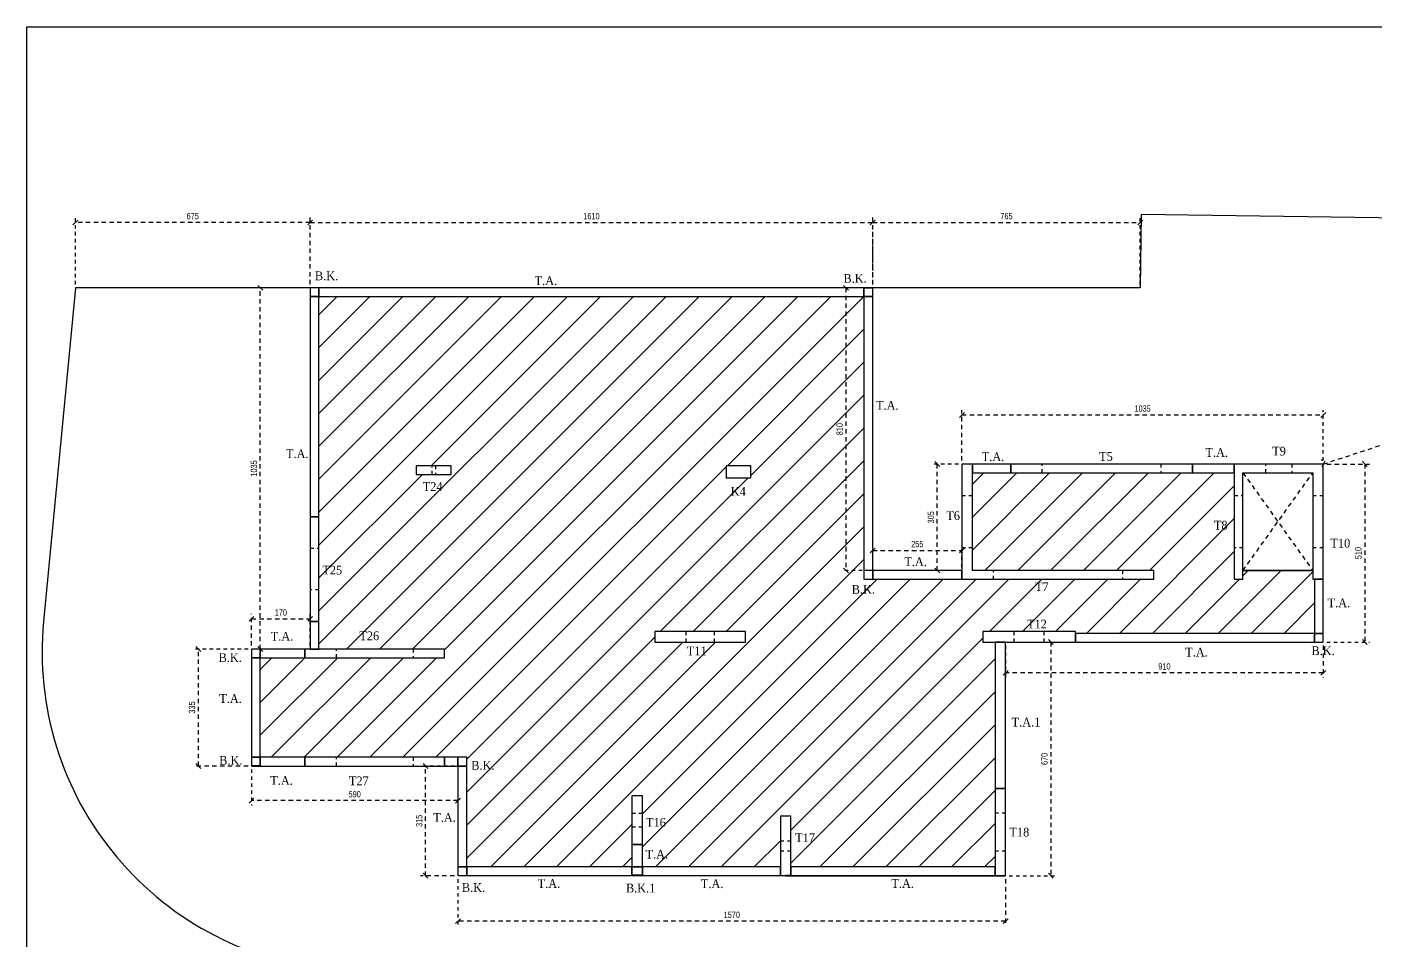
# Model space of a CAD drawing. Header units: millimetres. Extents: x -2171 to 1563, y -1758 to -1505.
# Drawn here: x -1985.32 to -1946.71, y -1616.13 to -1589.97 of the extents above; entities that cross this region are included whole.
import ezdxf

# ---------------------------------------------------------------- set-up
doc = ezdxf.new("R2010")
doc.units = ezdxf.units.MM
doc.header["$PDMODE"] = 32
for name, pattern in [('DASHED2', [0.375, 0.25, -0.125]), ('DOT', [0.025, 0, -0.025]), ('HIDDEN', [0.375, 0.25, -0.125]), ('HIDDEN2', [0.1875, 0.125, -0.0625])]:
    doc.linetypes.add(name, pattern=pattern)
doc.layers.get('Defpoints').update_dxf_attribs({"color": 6})
for name, color, linetype in [('-S_TEXT', 3, 'Continuous'), ('Col_Det_Fill', 7, 'Continuous'), ('Geo_Col', 7, 'Continuous'), ('Geo_Lines_-1', 94, 'Continuous'), ('Geo_Lines_0', 7, 'Continuous'), ('Geo_Lines_Foundation', 7, 'Continuous'), ('Text_Col_-1', 7, 'Continuous')]:
    doc.layers.add(name, color=color, linetype=linetype)
doc.styles.add('1-100', font='arial.ttf', dxfattribs={"width": 0.8})
doc.styles.add('S1TmsNwRmn11_b_934_161', font='times.ttf', dxfattribs={"width": 0.933629, "height": 0.001087})
doc.dimstyles.new('Copy of 1-100', dxfattribs={"dimtxt": 0.18, "dimasz": 0.14, "dimexe": 0.14, "dimexo": 0.1, "dimgap": 0.09, "dimtad": 1, "dimdec": 0, "dimlfac": 100, "dimrnd": 5, "dimzin": 5, "dimdsep": 46, "dimtxsty": '1-100', "dimblk": 'OBLIQUE', "dimcen": 0.09, "dimclrd": 1, "dimclre": 1, "dimclrt": 2, "dimadec": 0, "dimazin": 0, "dimtfac": 1, "dimtdec": 0, "dimtix": 1, "dimtmove": 2, "dimatfit": 3, "dimfxl": 5, "dimfxlon": 1, "dimtolj": 1, "dimtzin": 5, "dimarcsym": 0})

# ---------------------------------------------------------------- blocks, each defined once
blk = doc.blocks.new('_Oblique')
at = {"color": 0, "linetype": 'ByBlock', "lineweight": -2}
blk.add_line((-0.5, -0.5), (0.5, 0.5), dxfattribs=at)
blk = doc.blocks.new('*D2176')
at = {"layer": 'Col_Det_Fill', "color": 1, "linetype": 'HIDDEN', "lineweight": -2, "ltscale": 0.5, "transparency": 16777216}
blk.add_line((-1977.208, -1597.348), (-1977.208, -1595.436), dxfattribs=at)
at = {"layer": 'Col_Det_Fill', "color": 1, "linetype": 'DASHED2', "lineweight": -2, "ltscale": 0.5, "transparency": 16777216}
blk.add_line((-1977.208, -1595.576), (-1961.097, -1595.576), dxfattribs=at)
at = {"layer": 'Col_Det_Fill', "color": 1, "linetype": 'HIDDEN2', "lineweight": -2, "ltscale": 0.5, "transparency": 16777216}
blk.add_line((-1961.097, -1597.348), (-1961.097, -1595.436), dxfattribs=at)
at = {"layer": 'Defpoints', "color": 0, "ltscale": 0.5, "transparency": 16777216}
for p in [(-1961.097, -1595.576), (-1977.208, -1597.448), (-1961.097, -1597.448)]:
    blk.add_point(p, dxfattribs=at)
at = {"layer": 'Col_Det_Fill', "color": 1, "lineweight": -2, "ltscale": 0.5, "transparency": 16777216, "xscale": 0.14, "yscale": 0.14, "zscale": 0.14, "rotation": 180}
blk.add_blockref('_Oblique', (-1977.208, -1595.576), dxfattribs=at)
at = {"layer": 'Col_Det_Fill', "color": 1, "lineweight": -2, "ltscale": 0.5, "transparency": 16777216, "xscale": 0.14, "yscale": 0.14, "zscale": 0.14}
blk.add_blockref('_Oblique', (-1961.097, -1595.576), dxfattribs=at)
at = {"layer": 'Col_Det_Fill', "color": 2, "ltscale": 0.5, "transparency": 16777216, "insert": (-1969.152, -1595.394), "char_height": 0.18, "attachment_point": 5, "style": '1-100'}
blk.add_mtext('\\A1;1610', dxfattribs=at)
blk = doc.blocks.new('*D2177')
at = {"layer": 'Col_Det_Fill', "color": 1, "linetype": 'HIDDEN', "lineweight": -2, "ltscale": 0.5, "transparency": 16777216}
blk.add_line((-1961.197, -1597.448), (-1962.002, -1597.448), dxfattribs=at)
at = {"layer": 'Col_Det_Fill', "color": 1, "linetype": 'DASHED2', "lineweight": -2, "ltscale": 0.5, "transparency": 16777216}
blk.add_line((-1961.862, -1597.448), (-1961.862, -1605.548), dxfattribs=at)
at = {"layer": 'Col_Det_Fill', "color": 1, "linetype": 'HIDDEN2', "lineweight": -2, "ltscale": 0.5, "transparency": 16777216}
blk.add_line((-1961.197, -1605.548), (-1962.002, -1605.548), dxfattribs=at)
at = {"layer": 'Defpoints', "color": 0, "ltscale": 0.5, "transparency": 16777216}
for p in [(-1961.097, -1597.448), (-1961.862, -1605.548), (-1961.097, -1605.548)]:
    blk.add_point(p, dxfattribs=at)
at = {"layer": 'Col_Det_Fill', "color": 1, "lineweight": -2, "ltscale": 0.5, "transparency": 16777216, "xscale": 0.14, "yscale": 0.14, "zscale": 0.14}
for p, rotation in [((-1961.862, -1597.448), 90), ((-1961.862, -1605.548), 270)]:
    blk.add_blockref('_Oblique', p, dxfattribs=dict(at, rotation=rotation))
at = {"layer": 'Col_Det_Fill', "color": 2, "ltscale": 0.5, "transparency": 16777216, "insert": (-1962.043, -1601.498), "char_height": 0.18, "attachment_point": 5, "rotation": 90, "style": '1-100'}
blk.add_mtext('\\A1;810', dxfattribs=at)
blk = doc.blocks.new('*D2178')
at = {"layer": 'Col_Det_Fill', "color": 1, "linetype": 'HIDDEN', "lineweight": -2, "ltscale": 0.5, "transparency": 16777216}
blk.add_line((-1961.097, -1605.448), (-1961.097, -1604.833), dxfattribs=at)
at = {"layer": 'Col_Det_Fill', "color": 1, "linetype": 'DASHED2', "lineweight": -2, "ltscale": 0.5, "transparency": 16777216}
blk.add_line((-1961.097, -1604.973), (-1958.541, -1604.973), dxfattribs=at)
at = {"layer": 'Col_Det_Fill', "color": 1, "linetype": 'HIDDEN2', "lineweight": -2, "ltscale": 0.5, "transparency": 16777216}
blk.add_line((-1958.541, -1605.448), (-1958.541, -1604.833), dxfattribs=at)
at = {"layer": 'Defpoints', "color": 0, "ltscale": 0.5, "transparency": 16777216}
for p in [(-1958.541, -1604.973), (-1961.097, -1605.548), (-1958.541, -1605.548)]:
    blk.add_point(p, dxfattribs=at)
at = {"layer": 'Col_Det_Fill', "color": 1, "lineweight": -2, "ltscale": 0.5, "transparency": 16777216, "xscale": 0.14, "yscale": 0.14, "zscale": 0.14, "rotation": 180}
blk.add_blockref('_Oblique', (-1961.097, -1604.973), dxfattribs=at)
at = {"layer": 'Col_Det_Fill', "color": 1, "lineweight": -2, "ltscale": 0.5, "transparency": 16777216, "xscale": 0.14, "yscale": 0.14, "zscale": 0.14}
blk.add_blockref('_Oblique', (-1958.541, -1604.973), dxfattribs=at)
at = {"layer": 'Col_Det_Fill', "color": 2, "ltscale": 0.5, "transparency": 16777216, "insert": (-1959.819, -1604.791), "char_height": 0.18, "attachment_point": 5, "style": '1-100'}
blk.add_mtext('\\A1;255', dxfattribs=at)
blk = doc.blocks.new('*D2179')
at = {"layer": 'Col_Det_Fill', "color": 1, "linetype": 'HIDDEN2', "lineweight": -2, "ltscale": 0.5, "transparency": 16777216}
blk.add_line((-1958.641, -1602.498), (-1959.387, -1602.498), dxfattribs=at)
at = {"layer": 'Col_Det_Fill', "color": 1, "linetype": 'DASHED2', "lineweight": -2, "ltscale": 0.5, "transparency": 16777216}
blk.add_line((-1959.247, -1605.548), (-1959.247, -1602.498), dxfattribs=at)
at = {"layer": 'Col_Det_Fill', "color": 1, "linetype": 'HIDDEN', "lineweight": -2, "ltscale": 0.5, "transparency": 16777216}
blk.add_line((-1958.641, -1605.548), (-1959.387, -1605.548), dxfattribs=at)
at = {"layer": 'Defpoints', "color": 0, "ltscale": 0.5, "transparency": 16777216}
for p in [(-1959.247, -1602.498), (-1958.541, -1602.498), (-1958.541, -1605.548)]:
    blk.add_point(p, dxfattribs=at)
at = {"layer": 'Col_Det_Fill', "color": 1, "lineweight": -2, "ltscale": 0.5, "transparency": 16777216, "xscale": 0.14, "yscale": 0.14, "zscale": 0.14}
for p, rotation in [((-1959.247, -1602.498), 90), ((-1959.247, -1605.548), 270)]:
    blk.add_blockref('_Oblique', p, dxfattribs=dict(at, rotation=rotation))
at = {"layer": 'Col_Det_Fill', "color": 2, "ltscale": 0.5, "transparency": 16777216, "insert": (-1959.429, -1604.023), "char_height": 0.18, "attachment_point": 5, "rotation": 90, "style": '1-100'}
blk.add_mtext('\\A1;305', dxfattribs=at)
blk = doc.blocks.new('*D2180')
at = {"layer": 'Col_Det_Fill', "color": 1, "linetype": 'HIDDEN', "lineweight": -2, "ltscale": 0.5, "transparency": 16777216}
blk.add_line((-1958.541, -1602.398), (-1958.541, -1600.95), dxfattribs=at)
at = {"layer": 'Col_Det_Fill', "color": 1, "linetype": 'DASHED2', "lineweight": -2, "ltscale": 0.5, "transparency": 16777216}
blk.add_line((-1958.541, -1601.09), (-1948.191, -1601.09), dxfattribs=at)
at = {"layer": 'Col_Det_Fill', "color": 1, "linetype": 'HIDDEN2', "lineweight": -2, "ltscale": 0.5, "transparency": 16777216}
blk.add_line((-1948.191, -1602.398), (-1948.191, -1600.95), dxfattribs=at)
at = {"layer": 'Defpoints', "color": 0, "ltscale": 0.5, "transparency": 16777216}
for p in [(-1948.191, -1601.09), (-1958.541, -1602.498), (-1948.191, -1602.498)]:
    blk.add_point(p, dxfattribs=at)
at = {"layer": 'Col_Det_Fill', "color": 1, "lineweight": -2, "ltscale": 0.5, "transparency": 16777216, "xscale": 0.14, "yscale": 0.14, "zscale": 0.14, "rotation": 180}
blk.add_blockref('_Oblique', (-1958.541, -1601.09), dxfattribs=at)
at = {"layer": 'Col_Det_Fill', "color": 1, "lineweight": -2, "ltscale": 0.5, "transparency": 16777216, "xscale": 0.14, "yscale": 0.14, "zscale": 0.14}
blk.add_blockref('_Oblique', (-1948.191, -1601.09), dxfattribs=at)
at = {"layer": 'Col_Det_Fill', "color": 2, "ltscale": 0.5, "transparency": 16777216, "insert": (-1953.366, -1600.908), "char_height": 0.18, "attachment_point": 5, "style": '1-100'}
blk.add_mtext('\\A1;1035', dxfattribs=at)
blk = doc.blocks.new('*D2181')
at = {"layer": 'Col_Det_Fill', "color": 1, "linetype": 'HIDDEN', "lineweight": -2, "ltscale": 0.5, "transparency": 16777216}
blk.add_line((-1948.091, -1602.498), (-1946.863, -1602.498), dxfattribs=at)
at = {"layer": 'Col_Det_Fill', "color": 1, "linetype": 'DASHED2', "lineweight": -2, "ltscale": 0.5, "transparency": 16777216}
blk.add_line((-1947.003, -1602.498), (-1947.003, -1607.598), dxfattribs=at)
at = {"layer": 'Col_Det_Fill', "color": 1, "linetype": 'HIDDEN2', "lineweight": -2, "ltscale": 0.5, "transparency": 16777216}
blk.add_line((-1948.091, -1607.598), (-1946.863, -1607.598), dxfattribs=at)
at = {"layer": 'Defpoints', "color": 0, "ltscale": 0.5, "transparency": 16777216}
for p in [(-1948.191, -1602.498), (-1948.191, -1607.598), (-1947.003, -1607.598)]:
    blk.add_point(p, dxfattribs=at)
at = {"layer": 'Col_Det_Fill', "color": 1, "lineweight": -2, "ltscale": 0.5, "transparency": 16777216, "xscale": 0.14, "yscale": 0.14, "zscale": 0.14}
for p, rotation in [((-1947.003, -1602.498), 90), ((-1947.003, -1607.598), 270)]:
    blk.add_blockref('_Oblique', p, dxfattribs=dict(at, rotation=rotation))
at = {"layer": 'Col_Det_Fill', "color": 2, "ltscale": 0.5, "transparency": 16777216, "insert": (-1947.185, -1605.048), "char_height": 0.18, "attachment_point": 5, "rotation": 90, "style": '1-100'}
blk.add_mtext('\\A1;510', dxfattribs=at)
blk = doc.blocks.new('*D2182')
at = {"layer": 'Col_Det_Fill', "color": 1, "linetype": 'HIDDEN2', "lineweight": -2, "ltscale": 0.5, "transparency": 16777216}
blk.add_line((-1957.291, -1607.698), (-1957.291, -1608.617), dxfattribs=at)
at = {"layer": 'Col_Det_Fill', "color": 1, "linetype": 'HIDDEN', "lineweight": -2, "ltscale": 0.5, "transparency": 16777216}
blk.add_line((-1948.191, -1607.698), (-1948.191, -1608.617), dxfattribs=at)
at = {"layer": 'Col_Det_Fill', "color": 1, "linetype": 'DASHED2', "lineweight": -2, "ltscale": 0.5, "transparency": 16777216}
blk.add_line((-1948.191, -1608.477), (-1957.291, -1608.477), dxfattribs=at)
at = {"layer": 'Defpoints', "color": 0, "ltscale": 0.5, "transparency": 16777216}
for p in [(-1957.291, -1607.598), (-1948.191, -1607.598), (-1957.291, -1608.477)]:
    blk.add_point(p, dxfattribs=at)
at = {"layer": 'Col_Det_Fill', "color": 1, "lineweight": -2, "ltscale": 0.5, "transparency": 16777216, "xscale": 0.14, "yscale": 0.14, "zscale": 0.14, "rotation": 180}
blk.add_blockref('_Oblique', (-1957.291, -1608.477), dxfattribs=at)
at = {"layer": 'Col_Det_Fill', "color": 1, "lineweight": -2, "ltscale": 0.5, "transparency": 16777216, "xscale": 0.14, "yscale": 0.14, "zscale": 0.14}
blk.add_blockref('_Oblique', (-1948.191, -1608.477), dxfattribs=at)
at = {"layer": 'Col_Det_Fill', "color": 2, "ltscale": 0.5, "transparency": 16777216, "insert": (-1952.741, -1608.295), "char_height": 0.18, "attachment_point": 5, "style": '1-100'}
blk.add_mtext('\\A1;910', dxfattribs=at)
blk = doc.blocks.new('*D2183')
at = {"layer": 'Col_Det_Fill', "color": 1, "linetype": 'HIDDEN', "lineweight": -2, "ltscale": 0.5, "transparency": 16777216}
blk.add_line((-1957.191, -1607.598), (-1955.855, -1607.598), dxfattribs=at)
at = {"layer": 'Col_Det_Fill', "color": 1, "linetype": 'DASHED2', "lineweight": -2, "ltscale": 0.5, "transparency": 16777216}
blk.add_line((-1955.995, -1607.598), (-1955.995, -1614.291), dxfattribs=at)
at = {"layer": 'Col_Det_Fill', "color": 1, "linetype": 'HIDDEN2', "lineweight": -2, "ltscale": 0.5, "transparency": 16777216}
blk.add_line((-1957.191, -1614.291), (-1955.855, -1614.291), dxfattribs=at)
at = {"layer": 'Defpoints', "color": 0, "ltscale": 0.5, "transparency": 16777216}
for p in [(-1957.291, -1607.598), (-1957.291, -1614.291), (-1955.995, -1614.291)]:
    blk.add_point(p, dxfattribs=at)
at = {"layer": 'Col_Det_Fill', "color": 1, "lineweight": -2, "ltscale": 0.5, "transparency": 16777216, "xscale": 0.14, "yscale": 0.14, "zscale": 0.14}
for p, rotation in [((-1955.995, -1607.598), 90), ((-1955.995, -1614.291), 270)]:
    blk.add_blockref('_Oblique', p, dxfattribs=dict(at, rotation=rotation))
at = {"layer": 'Col_Det_Fill', "color": 2, "ltscale": 0.5, "transparency": 16777216, "insert": (-1956.177, -1610.944), "char_height": 0.18, "attachment_point": 5, "rotation": 90, "style": '1-100'}
blk.add_mtext('\\A1;670', dxfattribs=at)
blk = doc.blocks.new('*D2184')
at = {"layer": 'Col_Det_Fill', "color": 1, "linetype": 'HIDDEN2', "lineweight": -2, "ltscale": 0.5, "transparency": 16777216}
blk.add_line((-1972.975, -1614.391), (-1972.975, -1615.734), dxfattribs=at)
at = {"layer": 'Col_Det_Fill', "color": 1, "linetype": 'HIDDEN', "lineweight": -2, "ltscale": 0.5, "transparency": 16777216}
blk.add_line((-1957.291, -1614.391), (-1957.291, -1615.734), dxfattribs=at)
at = {"layer": 'Col_Det_Fill', "color": 1, "linetype": 'DASHED2', "lineweight": -2, "ltscale": 0.5, "transparency": 16777216}
blk.add_line((-1957.291, -1615.594), (-1972.975, -1615.594), dxfattribs=at)
at = {"layer": 'Defpoints', "color": 0, "ltscale": 0.5, "transparency": 16777216}
for p in [(-1972.975, -1614.291), (-1957.291, -1614.291), (-1972.975, -1615.594)]:
    blk.add_point(p, dxfattribs=at)
at = {"layer": 'Col_Det_Fill', "color": 1, "lineweight": -2, "ltscale": 0.5, "transparency": 16777216, "xscale": 0.14, "yscale": 0.14, "zscale": 0.14, "rotation": 180}
blk.add_blockref('_Oblique', (-1972.975, -1615.594), dxfattribs=at)
at = {"layer": 'Col_Det_Fill', "color": 1, "lineweight": -2, "ltscale": 0.5, "transparency": 16777216, "xscale": 0.14, "yscale": 0.14, "zscale": 0.14}
blk.add_blockref('_Oblique', (-1957.291, -1615.594), dxfattribs=at)
at = {"layer": 'Col_Det_Fill', "color": 2, "ltscale": 0.5, "transparency": 16777216, "insert": (-1965.133, -1615.412), "char_height": 0.18, "attachment_point": 5, "style": '1-100'}
blk.add_mtext('\\A1;1570', dxfattribs=at)
blk = doc.blocks.new('*D2185')
at = {"layer": 'Col_Det_Fill', "color": 1, "linetype": 'HIDDEN2', "lineweight": -2, "ltscale": 0.5, "transparency": 16777216}
blk.add_line((-1973.075, -1611.148), (-1974.044, -1611.148), dxfattribs=at)
at = {"layer": 'Col_Det_Fill', "color": 1, "linetype": 'DASHED2', "lineweight": -2, "ltscale": 0.5, "transparency": 16777216}
blk.add_line((-1973.904, -1614.291), (-1973.904, -1611.148), dxfattribs=at)
at = {"layer": 'Col_Det_Fill', "color": 1, "linetype": 'HIDDEN', "lineweight": -2, "ltscale": 0.5, "transparency": 16777216}
blk.add_line((-1973.075, -1614.291), (-1974.044, -1614.291), dxfattribs=at)
at = {"layer": 'Defpoints', "color": 0, "ltscale": 0.5, "transparency": 16777216}
for p in [(-1973.904, -1611.148), (-1972.975, -1611.148), (-1972.975, -1614.291)]:
    blk.add_point(p, dxfattribs=at)
at = {"layer": 'Col_Det_Fill', "color": 1, "lineweight": -2, "ltscale": 0.5, "transparency": 16777216, "xscale": 0.14, "yscale": 0.14, "zscale": 0.14}
for p, rotation in [((-1973.904, -1611.148), 90), ((-1973.904, -1614.291), 270)]:
    blk.add_blockref('_Oblique', p, dxfattribs=dict(at, rotation=rotation))
at = {"layer": 'Col_Det_Fill', "color": 2, "ltscale": 0.5, "transparency": 16777216, "insert": (-1974.086, -1612.719), "char_height": 0.18, "attachment_point": 5, "rotation": 90, "style": '1-100'}
blk.add_mtext('\\A1;315', dxfattribs=at)
blk = doc.blocks.new('*D2186')
at = {"layer": 'Col_Det_Fill', "color": 1, "linetype": 'HIDDEN2', "lineweight": -2, "ltscale": 0.5, "transparency": 16777216}
blk.add_line((-1978.888, -1611.248), (-1978.888, -1612.28), dxfattribs=at)
at = {"layer": 'Col_Det_Fill', "color": 1, "linetype": 'HIDDEN', "lineweight": -2, "ltscale": 0.5, "transparency": 16777216}
blk.add_line((-1972.975, -1611.248), (-1972.975, -1612.28), dxfattribs=at)
at = {"layer": 'Col_Det_Fill', "color": 1, "linetype": 'DASHED2', "lineweight": -2, "ltscale": 0.5, "transparency": 16777216}
blk.add_line((-1972.975, -1612.14), (-1978.888, -1612.14), dxfattribs=at)
at = {"layer": 'Defpoints', "color": 0, "ltscale": 0.5, "transparency": 16777216}
for p in [(-1978.888, -1611.148), (-1972.975, -1611.148), (-1978.888, -1612.14)]:
    blk.add_point(p, dxfattribs=at)
at = {"layer": 'Col_Det_Fill', "color": 1, "lineweight": -2, "ltscale": 0.5, "transparency": 16777216, "xscale": 0.14, "yscale": 0.14, "zscale": 0.14, "rotation": 180}
blk.add_blockref('_Oblique', (-1978.888, -1612.14), dxfattribs=at)
at = {"layer": 'Col_Det_Fill', "color": 1, "lineweight": -2, "ltscale": 0.5, "transparency": 16777216, "xscale": 0.14, "yscale": 0.14, "zscale": 0.14}
blk.add_blockref('_Oblique', (-1972.975, -1612.14), dxfattribs=at)
at = {"layer": 'Col_Det_Fill', "color": 2, "ltscale": 0.5, "transparency": 16777216, "insert": (-1975.932, -1611.958), "char_height": 0.18, "attachment_point": 5, "style": '1-100'}
blk.add_mtext('\\A1;590', dxfattribs=at)
blk = doc.blocks.new('*D2187')
at = {"layer": 'Col_Det_Fill', "color": 1, "linetype": 'HIDDEN2', "lineweight": -2, "ltscale": 0.5, "transparency": 16777216}
blk.add_line((-1978.988, -1607.798), (-1980.55, -1607.798), dxfattribs=at)
at = {"layer": 'Col_Det_Fill', "color": 1, "linetype": 'DASHED2', "lineweight": -2, "ltscale": 0.5, "transparency": 16777216}
blk.add_line((-1980.41, -1611.148), (-1980.41, -1607.798), dxfattribs=at)
at = {"layer": 'Col_Det_Fill', "color": 1, "linetype": 'HIDDEN', "lineweight": -2, "ltscale": 0.5, "transparency": 16777216}
blk.add_line((-1978.988, -1611.148), (-1980.55, -1611.148), dxfattribs=at)
at = {"layer": 'Defpoints', "color": 0, "ltscale": 0.5, "transparency": 16777216}
for p in [(-1980.41, -1607.798), (-1978.888, -1607.798), (-1978.888, -1611.148)]:
    blk.add_point(p, dxfattribs=at)
at = {"layer": 'Col_Det_Fill', "color": 1, "lineweight": -2, "ltscale": 0.5, "transparency": 16777216, "xscale": 0.14, "yscale": 0.14, "zscale": 0.14}
for p, rotation in [((-1980.41, -1607.798), 90), ((-1980.41, -1611.148), 270)]:
    blk.add_blockref('_Oblique', p, dxfattribs=dict(at, rotation=rotation))
at = {"layer": 'Col_Det_Fill', "color": 2, "ltscale": 0.5, "transparency": 16777216, "insert": (-1980.592, -1609.473), "char_height": 0.18, "attachment_point": 5, "rotation": 90, "style": '1-100'}
blk.add_mtext('\\A1;335', dxfattribs=at)
blk = doc.blocks.new('*D2188')
at = {"layer": 'Col_Det_Fill', "color": 1, "linetype": 'HIDDEN', "lineweight": -2, "ltscale": 0.5, "transparency": 16777216}
blk.add_line((-1978.888, -1607.698), (-1978.888, -1606.792), dxfattribs=at)
at = {"layer": 'Col_Det_Fill', "color": 1, "linetype": 'DASHED2', "lineweight": -2, "ltscale": 0.5, "transparency": 16777216}
blk.add_line((-1978.888, -1606.932), (-1977.208, -1606.932), dxfattribs=at)
at = {"layer": 'Col_Det_Fill', "color": 1, "linetype": 'HIDDEN2', "lineweight": -2, "ltscale": 0.5, "transparency": 16777216}
blk.add_line((-1977.208, -1607.698), (-1977.208, -1606.792), dxfattribs=at)
at = {"layer": 'Defpoints', "color": 0, "ltscale": 0.5, "transparency": 16777216}
for p in [(-1977.208, -1606.932), (-1978.888, -1607.798), (-1977.208, -1607.798)]:
    blk.add_point(p, dxfattribs=at)
at = {"layer": 'Col_Det_Fill', "color": 1, "lineweight": -2, "ltscale": 0.5, "transparency": 16777216, "xscale": 0.14, "yscale": 0.14, "zscale": 0.14, "rotation": 180}
blk.add_blockref('_Oblique', (-1978.888, -1606.932), dxfattribs=at)
at = {"layer": 'Col_Det_Fill', "color": 1, "lineweight": -2, "ltscale": 0.5, "transparency": 16777216, "xscale": 0.14, "yscale": 0.14, "zscale": 0.14}
blk.add_blockref('_Oblique', (-1977.208, -1606.932), dxfattribs=at)
at = {"layer": 'Col_Det_Fill', "color": 2, "ltscale": 0.5, "transparency": 16777216, "insert": (-1978.048, -1606.75), "char_height": 0.18, "attachment_point": 5, "style": '1-100'}
blk.add_mtext('\\A1;170', dxfattribs=at)
blk = doc.blocks.new('*D2189')
at = {"layer": 'Col_Det_Fill', "color": 1, "linetype": 'HIDDEN2', "lineweight": -2, "ltscale": 0.5, "transparency": 16777216}
blk.add_line((-1978.451, -1597.448), (-1978.778, -1597.448), dxfattribs=at)
at = {"layer": 'Col_Det_Fill', "color": 1, "linetype": 'DASHED2', "lineweight": -2, "ltscale": 0.5, "transparency": 16777216}
blk.add_line((-1978.638, -1607.798), (-1978.638, -1597.448), dxfattribs=at)
at = {"layer": 'Col_Det_Fill', "color": 1, "linetype": 'HIDDEN', "lineweight": -2, "ltscale": 0.5, "transparency": 16777216}
blk.add_line((-1978.451, -1607.798), (-1978.778, -1607.798), dxfattribs=at)
at = {"layer": 'Defpoints', "color": 0, "ltscale": 0.5, "transparency": 16777216}
for p in [(-1978.638, -1597.448), (-1978.351, -1597.448), (-1978.351, -1607.798)]:
    blk.add_point(p, dxfattribs=at)
at = {"layer": 'Col_Det_Fill', "color": 1, "lineweight": -2, "ltscale": 0.5, "transparency": 16777216, "xscale": 0.14, "yscale": 0.14, "zscale": 0.14}
for p, rotation in [((-1978.638, -1597.448), 90), ((-1978.638, -1607.798), 270)]:
    blk.add_blockref('_Oblique', p, dxfattribs=dict(at, rotation=rotation))
at = {"layer": 'Col_Det_Fill', "color": 2, "ltscale": 0.5, "transparency": 16777216, "insert": (-1978.82, -1602.623), "char_height": 0.18, "attachment_point": 5, "rotation": 90, "style": '1-100'}
blk.add_mtext('\\A1;1035', dxfattribs=at)
blk = doc.blocks.new('*D2190')
at = {"layer": 'Col_Det_Fill', "color": 1, "linetype": 'HIDDEN2', "lineweight": -2, "ltscale": 0.5, "transparency": 16777216}
blk.add_line((-1983.934, -1597.348), (-1983.934, -1595.436), dxfattribs=at)
at = {"layer": 'Col_Det_Fill', "color": 1, "linetype": 'DASHED2', "lineweight": -2, "ltscale": 0.5, "transparency": 16777216}
blk.add_line((-1977.208, -1595.576), (-1983.934, -1595.576), dxfattribs=at)
at = {"layer": 'Col_Det_Fill', "color": 1, "linetype": 'HIDDEN', "lineweight": -2, "ltscale": 0.5, "transparency": 16777216}
blk.add_line((-1977.208, -1597.348), (-1977.208, -1595.436), dxfattribs=at)
at = {"layer": 'Defpoints', "color": 0, "ltscale": 0.5, "transparency": 16777216}
for p in [(-1983.934, -1595.576), (-1983.934, -1597.448), (-1977.208, -1597.448)]:
    blk.add_point(p, dxfattribs=at)
at = {"layer": 'Col_Det_Fill', "color": 1, "lineweight": -2, "ltscale": 0.5, "transparency": 16777216, "xscale": 0.14, "yscale": 0.14, "zscale": 0.14, "rotation": 180}
blk.add_blockref('_Oblique', (-1983.934, -1595.576), dxfattribs=at)
at = {"layer": 'Col_Det_Fill', "color": 1, "lineweight": -2, "ltscale": 0.5, "transparency": 16777216, "xscale": 0.14, "yscale": 0.14, "zscale": 0.14}
blk.add_blockref('_Oblique', (-1977.208, -1595.576), dxfattribs=at)
at = {"layer": 'Col_Det_Fill', "color": 2, "ltscale": 0.5, "transparency": 16777216, "insert": (-1980.571, -1595.394), "char_height": 0.18, "attachment_point": 5, "style": '1-100'}
blk.add_mtext('\\A1;675', dxfattribs=at)
blk = doc.blocks.new('*D2191')
at = {"layer": 'Col_Det_Fill', "color": 1, "linetype": 'HIDDEN', "lineweight": -2, "ltscale": 0.5, "transparency": 16777216}
blk.add_line((-1961.097, -1597.348), (-1961.097, -1595.436), dxfattribs=at)
at = {"layer": 'Col_Det_Fill', "color": 1, "linetype": 'DASHED2', "lineweight": -2, "ltscale": 0.5, "transparency": 16777216}
blk.add_line((-1961.097, -1595.576), (-1953.434, -1595.576), dxfattribs=at)
at = {"layer": 'Col_Det_Fill', "color": 1, "linetype": 'HIDDEN2', "lineweight": -2, "ltscale": 0.5, "transparency": 16777216}
blk.add_line((-1953.434, -1597.348), (-1953.434, -1595.436), dxfattribs=at)
at = {"layer": 'Defpoints', "color": 0, "ltscale": 0.5, "transparency": 16777216}
for p in [(-1953.434, -1595.576), (-1961.097, -1597.448), (-1953.434, -1597.448)]:
    blk.add_point(p, dxfattribs=at)
at = {"layer": 'Col_Det_Fill', "color": 1, "lineweight": -2, "ltscale": 0.5, "transparency": 16777216, "xscale": 0.14, "yscale": 0.14, "zscale": 0.14, "rotation": 180}
blk.add_blockref('_Oblique', (-1961.097, -1595.576), dxfattribs=at)
at = {"layer": 'Col_Det_Fill', "color": 1, "lineweight": -2, "ltscale": 0.5, "transparency": 16777216, "xscale": 0.14, "yscale": 0.14, "zscale": 0.14}
blk.add_blockref('_Oblique', (-1953.434, -1595.576), dxfattribs=at)
at = {"layer": 'Col_Det_Fill', "color": 2, "ltscale": 0.5, "transparency": 16777216, "insert": (-1957.266, -1595.394), "char_height": 0.18, "attachment_point": 5, "style": '1-100'}
blk.add_mtext('\\A1;765', dxfattribs=at)
blk = doc.blocks.new('*D2192')
at = {"layer": 'Col_Det_Fill', "color": 1, "linetype": 'DASHED2', "lineweight": -2, "ltscale": 0.5, "transparency": 16777216}
blk.add_line((-1948.191, -1602.498), (-1927.563, -1595.712), dxfattribs=at)
at = {"layer": 'Col_Det_Fill', "color": 1, "linetype": 'HIDDEN2', "lineweight": -2, "ltscale": 0.5, "transparency": 16777216}
blk.add_line((-1927.594, -1595.617), (-1927.606, -1595.579), dxfattribs=at)
at = {"layer": 'Col_Det_Fill', "color": 1, "linetype": 'HIDDEN', "lineweight": -2, "ltscale": 0.5, "transparency": 16777216}
blk.add_line((-1948.223, -1602.403), (-1948.235, -1602.365), dxfattribs=at)
at = {"layer": 'Defpoints', "color": 0, "ltscale": 0.5, "transparency": 16777216}
for p in [(-1927.563, -1595.712), (-1927.563, -1595.712), (-1948.191, -1602.498)]:
    blk.add_point(p, dxfattribs=at)
at = {"layer": 'Col_Det_Fill', "color": 1, "lineweight": -2, "ltscale": 0.5, "transparency": 16777216, "xscale": 0.14, "yscale": 0.14, "zscale": 0.14}
for p, rotation in [((-1927.563, -1595.712), 18.20839438933073), ((-1948.191, -1602.498), 198.2083943893307)]:
    blk.add_blockref('_Oblique', p, dxfattribs=dict(at, rotation=rotation))
at = {"layer": 'Col_Det_Fill', "color": 2, "ltscale": 0.5, "transparency": 16777216, "insert": (-1937.934, -1598.932), "char_height": 0.18, "attachment_point": 5, "rotation": 18.2084, "style": '1-100'}
blk.add_mtext('\\A1;2170', dxfattribs=at)

msp = doc.modelspace()

# ---------------------------------------------------------------- hatches: boundary and pattern name
at = {"layer": 'Geo_Lines_Foundation', "ltscale": 0.5, "transparency": 33554572}
h = msp.add_hatch(dxfattribs=at)
h.set_pattern_fill('ANSI31', scale=0.21)
h.set_pattern_definition([(45, (-1978.6381, -1614.04096), (-0.471463, 0.471463), [])])
h.paths.add_polyline_path([(-1978.6381, -1610.8982), (-1978.6381, -1610.8978), (-1978.6381, -1608.0478), (-1977.3579, -1608.0479), (-1973.3579, -1608.0479), (-1973.3579, -1607.7979), (-1976.9579, -1607.7979), (-1976.9579, -1607.005), (-1976.9579, -1604.005), (-1976.9579, -1597.6977), (-1961.3469, -1597.6977), (-1961.3469, -1597.698), (-1961.3469, -1605.548), (-1961.3471, -1605.548), (-1961.3471, -1605.798), (-1961.0971, -1605.798), (-1958.5413, -1605.798), (-1953.0413, -1605.798), (-1953.0413, -1605.548), (-1958.2413, -1605.548), (-1958.2413, -1602.748), (-1957.1413, -1602.748), (-1951.9405, -1602.748), (-1950.7413, -1602.748), (-1950.7413, -1605.798), (-1950.4913, -1605.798), (-1950.4913, -1605.548), (-1948.4913, -1605.548), (-1948.4913, -1605.798), (-1948.4411, -1605.798), (-1948.4411, -1607.348), (-1955.291, -1607.348), (-1955.291, -1607.298), (-1957.941, -1607.298), (-1957.941, -1607.598), (-1957.5909, -1607.598), (-1957.5909, -1611.791), (-1957.5909, -1614.041), (-1963.441, -1614.041), (-1963.441, -1612.5881), (-1963.741, -1612.5881), (-1963.741, -1614.0381), (-1967.691, -1614.0381), (-1967.691, -1613.398), (-1967.691, -1611.998), (-1967.991, -1611.998), (-1967.991, -1613.398), (-1967.991, -1614.0381), (-1972.7251, -1614.038), (-1972.7251, -1611.1479), (-1972.7251, -1610.8979), (-1972.9751, -1610.8979), (-1973.3581, -1610.8979), (-1973.3581, -1610.8982), (-1977.358, -1610.8982)])
h.paths.add_polyline_path([(-1967.3409, -1607.598), (-1964.7409, -1607.598), (-1964.7409, -1607.298), (-1967.3409, -1607.298)], flags=16)
h.paths.add_polyline_path([(-1974.1678, -1602.7954), (-1973.1678, -1602.7954), (-1973.1678, -1602.5454), (-1974.1678, -1602.5454)], flags=16)
h.paths.add_polyline_path([(-1965.2908, -1602.8953), (-1964.5908, -1602.8953), (-1964.5908, -1602.5453), (-1965.2908, -1602.5453)], flags=16)
h.paths.add_polyline_path([(-1971.9058, -1611.3212), (-1972.6518, -1611.3212), (-1972.6518, -1610.9467), (-1971.9058, -1610.9467)], flags=24)
h.paths.add_polyline_path([(-1961.0074, -1606.2773), (-1961.7533, -1606.2773), (-1961.7533, -1605.9028), (-1961.0074, -1605.9028)], flags=24)
h.paths.add_polyline_path([(-1966.9322, -1613.8675), (-1967.6541, -1613.8675), (-1967.6541, -1613.4874), (-1966.9322, -1613.4874)], flags=24)
h.paths.add_polyline_path([(-1962.7151, -1613.3968), (-1963.3695, -1613.3968), (-1963.3695, -1613.0173), (-1962.7151, -1613.0173)], flags=24)
h.paths.add_polyline_path([(-1966.9862, -1612.9556), (-1967.6427, -1612.9556), (-1967.6427, -1612.5768), (-1966.9862, -1612.5768)], flags=24)
h.paths.add_polyline_path([(-1975.1959, -1607.61), (-1975.8524, -1607.61), (-1975.8524, -1607.2312), (-1975.1959, -1607.2312)], flags=24)
h.paths.add_polyline_path([(-1973.3787, -1603.328), (-1974.0364, -1603.328), (-1974.0364, -1602.9535), (-1973.3787, -1602.9535)], flags=24)
h.paths.add_polyline_path([(-1956.0739, -1607.2691), (-1956.7293, -1607.2691), (-1956.7293, -1606.8946), (-1956.0739, -1606.8946)], flags=24)
h.paths.add_polyline_path([(-1976.2647, -1605.7268), (-1976.9117, -1605.7268), (-1976.9117, -1605.348), (-1976.2647, -1605.348)], flags=24)
h.paths.add_polyline_path([(-1965.8448, -1608.038), (-1966.4724, -1608.038), (-1966.4724, -1607.6635), (-1965.8448, -1607.6635)], flags=24)
h.paths.add_polyline_path([(-1964.6901, -1603.4665), (-1965.2186, -1603.4665), (-1965.2186, -1603.092), (-1964.6901, -1603.092)], flags=24)
h.paths.add_polyline_path([(-1956.0182, -1606.1988), (-1956.5003, -1606.1988), (-1956.5003, -1605.8243), (-1956.0182, -1605.8243)], flags=24)
h.paths.add_polyline_path([(-1950.9, -1604.4398), (-1951.3776, -1604.4398), (-1951.3776, -1604.061), (-1950.9, -1604.061)], flags=24)

# ---------------------------------------------------------------- linework, layer by layer
at = {"layer": '-S_TEXT', "ltscale": 5}
msp.add_lwpolyline([(-1985.3199, -1589.9733), (-1927.1724, -1589.9733), (-1927.1724, -1630.018), (-1985.3199, -1630.018)], close=True, dxfattribs=at)
at = {"color": 2, "linetype": 'HIDDEN', "ltscale": 0.5}
for p, q in [((-1950.4913, -1602.748), (-1948.4913, -1605.548)), ((-1950.4913, -1605.548), (-1948.4913, -1602.748))]:
    msp.add_line(p, q, dxfattribs=at)
at = {"layer": 'Col_Det_Fill', "color": 252, "ltscale": 0.5}
msp.add_lwpolyline([(-1978.8881, -1611.1482), (-1972.9751, -1611.1482), (-1972.9751, -1614.288), (-1957.2909, -1614.288), (-1957.2909, -1607.598), (-1948.1911, -1607.598), (-1948.1911, -1602.4976), (-1958.5413, -1602.4976), (-1958.5413, -1605.548), (-1961.0971, -1605.548), (-1961.0973, -1597.448), (-1977.2079, -1597.4477), (-1977.2079, -1607.7979), (-1978.8881, -1607.7978)], close=True, dxfattribs=at)
at = {"layer": 'Geo_Col', "color": 94}
for points in [[(-1976.9579, -1597.6977), (-1976.9579, -1597.4477), (-1977.2079, -1597.4477), (-1977.2079, -1597.6977)], [(-1977.2079, -1597.6977), (-1977.2079, -1604.005), (-1976.9579, -1604.005), (-1976.9579, -1597.6977)], [(-1976.9579, -1597.6977), (-1961.3469, -1597.6977), (-1961.3469, -1597.448), (-1961.0972, -1597.448), (-1961.0969, -1597.4477), (-1976.9579, -1597.4477)], [(-1961.0969, -1597.698), (-1961.0969, -1597.448), (-1961.3469, -1597.448), (-1961.3469, -1597.698)], [(-1974.1678, -1602.7954), (-1973.1678, -1602.7954), (-1973.1678, -1602.5454), (-1974.1678, -1602.5454)], [(-1964.5908, -1602.5453), (-1965.2908, -1602.5453), (-1965.2908, -1602.8953), (-1964.5908, -1602.8953)], [(-1958.2413, -1602.748), (-1957.1413, -1602.748), (-1957.1413, -1602.498), (-1958.2413, -1602.498)], [(-1957.1413, -1602.748), (-1951.941, -1602.748), (-1951.941, -1602.498), (-1957.1413, -1602.498)], [(-1951.9405, -1602.748), (-1950.741, -1602.748), (-1950.741, -1602.498), (-1951.941, -1602.498), (-1951.941, -1602.5039), (-1951.9405, -1602.5039)], [(-1976.9579, -1607.005), (-1976.9579, -1604.005), (-1977.2079, -1604.005), (-1977.2079, -1607.005)], [(-1961.0971, -1605.798), (-1961.0971, -1605.548), (-1961.3471, -1605.548), (-1961.3471, -1605.798)], [(-1961.0971, -1605.798), (-1958.5413, -1605.798), (-1958.5413, -1605.548), (-1961.0969, -1605.548), (-1961.0971, -1605.5481)], [(-1948.1911, -1607.348), (-1948.1911, -1605.798), (-1948.4411, -1605.798), (-1948.4411, -1607.348)], [(-1977.2079, -1607.005), (-1977.2079, -1607.7979), (-1976.9579, -1607.7979), (-1976.9579, -1607.005)], [(-1967.3409, -1607.598), (-1964.7409, -1607.598), (-1964.7409, -1607.298), (-1967.3409, -1607.298)], [(-1957.941, -1607.598), (-1955.291, -1607.598), (-1955.291, -1607.298), (-1957.941, -1607.298)], [(-1948.4411, -1607.348), (-1955.291, -1607.348), (-1955.291, -1607.598), (-1948.4411, -1607.598)], [(-1948.1911, -1607.598), (-1948.1911, -1607.348), (-1948.4411, -1607.348), (-1948.4411, -1607.598)], [(-1957.2909, -1611.791), (-1957.2909, -1607.598), (-1957.5909, -1607.598), (-1957.5909, -1611.791)], [(-1978.6381, -1608.0478), (-1978.6381, -1607.7978), (-1978.8881, -1607.7978), (-1978.8881, -1608.0478)], [(-1978.6381, -1610.8978), (-1978.6381, -1608.0478), (-1978.8881, -1608.0478), (-1978.8881, -1610.8978)], [(-1978.6381, -1608.0478), (-1977.3579, -1608.0479), (-1977.3579, -1607.7978), (-1978.6381, -1607.7978)], [(-1977.3579, -1608.0479), (-1973.3579, -1608.0479), (-1973.3579, -1607.7979), (-1977.3579, -1607.7979)], [(-1978.6381, -1611.1478), (-1978.6381, -1610.8978), (-1978.8881, -1610.8978), (-1978.8881, -1611.1478)], [(-1978.8877, -1611.1478), (-1978.8881, -1611.1482), (-1977.358, -1611.1482), (-1977.358, -1610.8982), (-1978.6381, -1610.8982), (-1978.6381, -1611.1478)], [(-1977.358, -1611.1482), (-1973.358, -1611.1482), (-1973.358, -1610.8982), (-1977.358, -1610.8982)], [(-1972.9751, -1610.8979), (-1973.3581, -1610.8979), (-1973.3581, -1610.8982), (-1973.358, -1610.8982), (-1973.358, -1611.1479), (-1972.9751, -1611.1479)], [(-1972.7251, -1611.1479), (-1972.7251, -1610.8979), (-1972.9751, -1610.8979), (-1972.9751, -1611.1479)], [(-1972.7251, -1614.0381), (-1972.7251, -1611.1479), (-1972.9751, -1611.1479), (-1972.9751, -1614.038)], [(-1967.691, -1613.398), (-1967.691, -1611.998), (-1967.991, -1611.998), (-1967.991, -1613.398)], [(-1957.2909, -1614.291), (-1957.2909, -1611.791), (-1957.5909, -1611.791), (-1957.5909, -1614.291)], [(-1963.441, -1614.2881), (-1963.441, -1612.5881), (-1963.741, -1612.5881), (-1963.741, -1614.2881)], [(-1967.691, -1614.0381), (-1967.691, -1613.398), (-1967.991, -1613.398), (-1967.991, -1614.0381)], [(-1972.7251, -1614.288), (-1972.7251, -1614.038), (-1972.9751, -1614.038), (-1972.9751, -1614.288)], [(-1972.7251, -1614.2881), (-1967.841, -1614.2881), (-1967.841, -1614.2776), (-1967.991, -1614.2776), (-1967.991, -1614.0381), (-1972.7251, -1614.038)], [(-1967.691, -1614.2881), (-1967.691, -1614.0381), (-1967.991, -1614.0381), (-1967.991, -1614.2881)], [(-1967.841, -1614.2776), (-1967.841, -1614.2881), (-1963.741, -1614.2881), (-1963.741, -1614.0381), (-1967.691, -1614.0381), (-1967.691, -1614.2776)], [(-1963.591, -1614.2881), (-1963.591, -1614.291), (-1957.5909, -1614.291), (-1957.5909, -1614.041), (-1963.441, -1614.041), (-1963.441, -1614.2881)]]:
    msp.add_lwpolyline(points, close=True, dxfattribs=at)
for points in [[(-1961.3469, -1597.698), (-1961.3469, -1605.798)], [(-1961.0969, -1597.698), (-1961.3469, -1597.698)], [(-1961.0969, -1605.548), (-1961.0969, -1597.698)], [(-1958.2413, -1602.498), (-1958.5413, -1602.498)], [(-1958.5413, -1602.498), (-1958.5413, -1605.798)], [(-1958.2413, -1605.548), (-1958.2413, -1602.498)], [(-1950.7413, -1602.498), (-1950.7413, -1605.798)], [(-1948.1913, -1602.498), (-1950.7413, -1602.498)], [(-1948.1913, -1605.798), (-1948.1913, -1602.498)], [(-1950.4913, -1605.798), (-1950.4913, -1602.748)], [(-1950.4913, -1602.748), (-1948.4913, -1602.748)], [(-1948.4913, -1602.748), (-1948.4913, -1605.798)], [(-1958.5413, -1605.798), (-1953.0413, -1605.798)], [(-1953.0413, -1605.548), (-1958.2413, -1605.548)], [(-1953.0413, -1605.798), (-1953.0413, -1605.548)], [(-1950.7413, -1605.798), (-1950.4913, -1605.798)], [(-1948.4913, -1605.798), (-1948.1913, -1605.798)]]:
    msp.add_lwpolyline(points, dxfattribs=at)
at = {"layer": 'Geo_Col', "color": 94, "linetype": 'DOT'}
for points in [[(-1974.1678, -1602.7954), (-1973.7178, -1602.7954), (-1973.7178, -1602.5454), (-1974.1678, -1602.5454)], [(-1973.1678, -1602.5454), (-1973.6178, -1602.5454), (-1973.6178, -1602.7954), (-1973.1678, -1602.7954)], [(-1958.5413, -1602.498), (-1958.5413, -1603.398), (-1958.2413, -1603.398), (-1958.2413, -1602.498)], [(-1957.1413, -1602.748), (-1956.2413, -1602.748), (-1956.2413, -1602.498), (-1957.1413, -1602.498)], [(-1951.941, -1602.498), (-1952.841, -1602.498), (-1952.841, -1602.748), (-1951.941, -1602.748)], [(-1950.7413, -1602.498), (-1950.7413, -1603.398), (-1950.4913, -1603.398), (-1950.4913, -1602.748), (-1949.8413, -1602.748), (-1949.8413, -1602.498)], [(-1948.1913, -1602.498), (-1949.0913, -1602.498), (-1949.0913, -1602.748), (-1948.4913, -1602.748), (-1948.4913, -1603.398), (-1948.1913, -1603.398)], [(-1977.2079, -1604.005), (-1977.2079, -1604.905), (-1976.9579, -1604.905), (-1976.9579, -1604.005)], [(-1958.5413, -1605.798), (-1957.6413, -1605.798), (-1957.6413, -1605.548), (-1958.2413, -1605.548), (-1958.2413, -1604.898), (-1958.5413, -1604.898)], [(-1950.4913, -1605.798), (-1950.4913, -1604.898), (-1950.7413, -1604.898), (-1950.7413, -1605.798)], [(-1948.1913, -1605.798), (-1948.1913, -1604.898), (-1948.4913, -1604.898), (-1948.4913, -1605.798)], [(-1953.0413, -1605.548), (-1953.9413, -1605.548), (-1953.9413, -1605.798), (-1953.0413, -1605.798)], [(-1976.9579, -1607.005), (-1976.9579, -1606.105), (-1977.2079, -1606.105), (-1977.2079, -1607.005)], [(-1967.3409, -1607.598), (-1966.4409, -1607.598), (-1966.4409, -1607.298), (-1967.3409, -1607.298)], [(-1964.7409, -1607.298), (-1965.6409, -1607.298), (-1965.6409, -1607.598), (-1964.7409, -1607.598)], [(-1957.941, -1607.598), (-1957.041, -1607.598), (-1957.041, -1607.298), (-1957.941, -1607.298)], [(-1955.291, -1607.298), (-1956.191, -1607.298), (-1956.191, -1607.598), (-1955.291, -1607.598)], [(-1977.3579, -1608.0479), (-1976.4579, -1608.0479), (-1976.4579, -1607.7979), (-1977.3579, -1607.7979)], [(-1973.3579, -1607.7979), (-1974.2579, -1607.7979), (-1974.2579, -1608.0479), (-1973.3579, -1608.0479)], [(-1977.358, -1611.1482), (-1976.458, -1611.1482), (-1976.458, -1610.8982), (-1977.358, -1610.8982)], [(-1973.358, -1610.8982), (-1974.258, -1610.8982), (-1974.258, -1611.1482), (-1973.358, -1611.1482)], [(-1967.991, -1611.998), (-1967.991, -1612.498), (-1967.691, -1612.498), (-1967.691, -1611.998)], [(-1957.5909, -1611.791), (-1957.5909, -1612.491), (-1957.2909, -1612.491), (-1957.2909, -1611.791)], [(-1963.741, -1612.5881), (-1963.741, -1613.2881), (-1963.441, -1613.2881), (-1963.441, -1612.5881)], [(-1967.691, -1613.398), (-1967.691, -1612.898), (-1967.991, -1612.898), (-1967.991, -1613.398)], [(-1963.441, -1614.2881), (-1963.441, -1613.5881), (-1963.741, -1613.5881), (-1963.741, -1614.2881)], [(-1957.2909, -1614.291), (-1957.2909, -1613.591), (-1957.5909, -1613.591), (-1957.5909, -1614.291)]]:
    msp.add_lwpolyline(points, close=True, dxfattribs=at)
at = {"layer": 'Geo_Lines_-1', "color": 94, "ltscale": 0.5}
msp.add_lwpolyline([(-1983.9341, -1597.448), (-1984.8466, -1607.011, 0.4189744), (-1976.4647, -1616.9951), (-1939.1376, -1619.9464, 0.4025719), (-1929.3441, -1611.9201), (-1927.5626, -1595.7123), (-1953.41, -1595.3482), (-1953.4341, -1597.448)], format="xyb", close=True, dxfattribs=at)
at = {"layer": 'Geo_Lines_0', "color": 94}
msp.add_lwpolyline([(-1948.4913, -1605.5481), (-1948.4913, -1605.548), (-1950.4913, -1605.548), (-1950.4913, -1605.548)], close=True, dxfattribs=at)

# ---------------------------------------------------------------- texts
at = {"layer": 'Text_Col_-1', "color": 200, "style": 'S1TmsNwRmn11_b_934_161', "width": 0.933629}
for s, p in [('B.K.', (-1977.0716, -1597.2291)), ('T.A.', (-1970.7801, -1597.3676)), ('B.K.', (-1961.9342, -1597.3013)), ('T.A.', (-1961.001, -1600.941)), ('T.A.', (-1977.9005, -1602.3267)), ('T.A.', (-1957.9734, -1602.4121)), ('T5', (-1954.6114, -1602.4055)), ('T.A.', (-1951.5651, -1602.2908)), ('T9', (-1949.6552, -1602.2508)), ('T24', (-1973.9844, -1603.2655)), ('K4', (-1965.1619, -1603.404)), ('T6', (-1958.9889, -1604.0988)), ('T8', (-1951.3255, -1604.373)), ('T10', (-1947.987, -1604.8891)), ('T25', (-1976.8596, -1605.66)), ('T.A.', (-1960.1892, -1605.4215)), ('B.K.', (-1961.6966, -1606.2097)), ('T7', (-1956.4482, -1606.1312)), ('T.A.', (-1948.0678, -1606.5989)), ('T12', (-1956.6772, -1607.2066)), ('T.A.', (-1978.3385, -1607.556)), ('T26', (-1975.8003, -1607.5432)), ('T11', (-1966.4203, -1607.9755)), ('B.K.', (-1948.53, -1607.9704)), ('B.K.', (-1979.8312, -1608.1663)), ('T.A.', (-1952.1468, -1608.0109)), ('T.A.', (-1979.8118, -1609.3393)), ('T.A.1', (-1957.1182, -1610.0163)), ('B.K.', (-1979.8147, -1611.1092)), ('B.K.', (-1972.595, -1611.2536)), ('T.A.', (-1978.3536, -1611.6858)), ('T27', (-1976.0998, -1611.6977)), ('T.A.', (-1973.6841, -1612.7447)), ('T16', (-1967.5906, -1612.8888)), ('T17', (-1963.3174, -1613.3293)), ('T18', (-1957.1799, -1613.1668)), ('T.A.', (-1967.602, -1613.7999)), ('B.K.', (-1972.862, -1614.7545)), ('T.A.', (-1970.6935, -1614.6409)), ('B.K.1', (-1968.1637, -1614.7697)), ('T.A.', (-1966.0194, -1614.6449)), ('T.A.', (-1960.5619, -1614.6398))]:
    msp.add_text(s, height=0.25, dxfattribs=at).set_placement(p)

# ---------------------------------------------------------------- dimensions: what is measured, and where the dimension line sits
at = {"layer": 'Col_Det_Fill', "color": 252, "ltscale": 0.5}
for base, p1, p2, picture, middle in [((-1983.9341, -1595.5763), (-1977.2079, -1597.4477), (-1983.9341, -1597.4477), '*D2190', (-1980.571, -1595.3943)), ((-1961.0969, -1595.5763), (-1977.2079, -1597.448), (-1961.0969, -1597.4477), '*D2176', (-1969.1524, -1595.3943)), ((-1953.4341, -1595.5763), (-1961.0969, -1597.4477), (-1953.4341, -1597.448), '*D2191', (-1957.2655, -1595.3943)), ((-1948.1913, -1601.0899), (-1958.5413, -1602.498), (-1948.1913, -1602.498), '*D2180', (-1953.3663, -1600.908)), ((-1958.5413, -1604.9732), (-1961.0971, -1605.548), (-1958.5413, -1605.548), '*D2178', (-1959.8192, -1604.7913)), ((-1977.2079, -1606.932), (-1978.8881, -1607.7978), (-1977.2079, -1607.7978), '*D2188', (-1978.048, -1606.7501)), ((-1957.2909, -1608.477), (-1948.1911, -1607.598), (-1957.2909, -1607.598), '*D2182', (-1952.741, -1608.2951)), ((-1978.8881, -1612.1398), (-1972.9751, -1611.1479), (-1978.8881, -1611.1482), '*D2186', (-1975.9316, -1611.9579)), ((-1972.9751, -1615.5941), (-1957.2909, -1614.291), (-1972.9751, -1614.291), '*D2184', (-1965.133, -1615.4122))]:
    dim = msp.add_linear_dim(base=base, p1=p1, p2=p2, dimstyle='Copy of 1-100', dxfattribs=at)
    dim.commit()
    dim.dimension.update_dxf_attribs({"geometry": picture, "text_midpoint": middle})
dim = msp.add_aligned_dim(p1=(-1948.1913, -1602.498), p2=(-1927.5626, -1595.7123), distance=0, dimstyle='Copy of 1-100', dxfattribs=at)
dim.commit()
dim.dimension.update_dxf_attribs({"geometry": '*D2192', "text_midpoint": (-1937.9338, -1598.9324)})
for base, p1, p2, picture, middle in [((-1978.638, -1597.4477), (-1978.3507, -1607.7978), (-1978.3506, -1597.4477), '*D2189', (-1978.8199, -1602.6227)), ((-1961.8615, -1605.548), (-1961.0969, -1597.4477), (-1961.0971, -1605.548), '*D2177', (-1962.0434, -1601.4978)), ((-1959.247, -1602.498), (-1958.5413, -1605.548), (-1958.5413, -1602.498), '*D2179', (-1959.4289, -1604.023)), ((-1947.0033, -1607.598), (-1948.1913, -1602.498), (-1948.1911, -1607.598), '*D2181', (-1947.1852, -1605.048)), ((-1980.4098, -1607.7978), (-1978.8881, -1611.1482), (-1978.8881, -1607.7978), '*D2187', (-1980.5918, -1609.473)), ((-1955.9947, -1614.291), (-1957.2909, -1607.598), (-1957.2909, -1614.291), '*D2183', (-1956.1766, -1610.9445)), ((-1973.9039, -1611.1479), (-1972.9751, -1614.291), (-1972.9751, -1611.1479), '*D2185', (-1974.0859, -1612.7194))]:
    dim = msp.add_linear_dim(base=base, p1=p1, p2=p2, angle=90, dimstyle='Copy of 1-100', dxfattribs=at)
    dim.commit()
    dim.dimension.update_dxf_attribs({"geometry": picture, "text_midpoint": middle})

doc.saveas('drawing.dxf')
